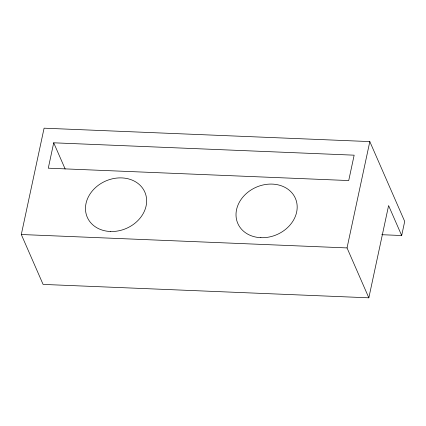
<?xml version="1.0" encoding="UTF-8"?>
<svg xmlns="http://www.w3.org/2000/svg" width="426" height="426" viewBox="0 0 426 426"><rect width="100%" height="100%" fill="white"/><g stroke="black" fill="none" stroke-linecap="round" stroke-linejoin="round"><path stroke-width="0.64" d="M401.675 235.525L388.597 205.588L368.836 297.817L43.095 284.408L21.3 234.513L44.086 128.183L369.821 141.592L404.7 221.419L401.675 235.525L381.733 234.699M53.713 142.806L48.276 168.19L348.713 180.555L354.15 155.176L53.713 142.806L65.146 168.973M368.836 297.817L347.036 247.921L369.821 141.592M21.3 234.513L347.036 247.921M110.323 231.494A31.412 25.853 -23.6 0 0 144.952 192.371A31.412 25.853 -23.6 0 0 92.916 190.23A31.412 25.853 -23.6 0 0 110.323 231.494M260.856 237.687A31.412 25.853 -23.6 0 0 295.49 198.569A31.412 25.853 -23.6 0 0 243.448 196.429A31.412 25.853 -23.6 0 0 260.856 237.687"/></g></svg>
